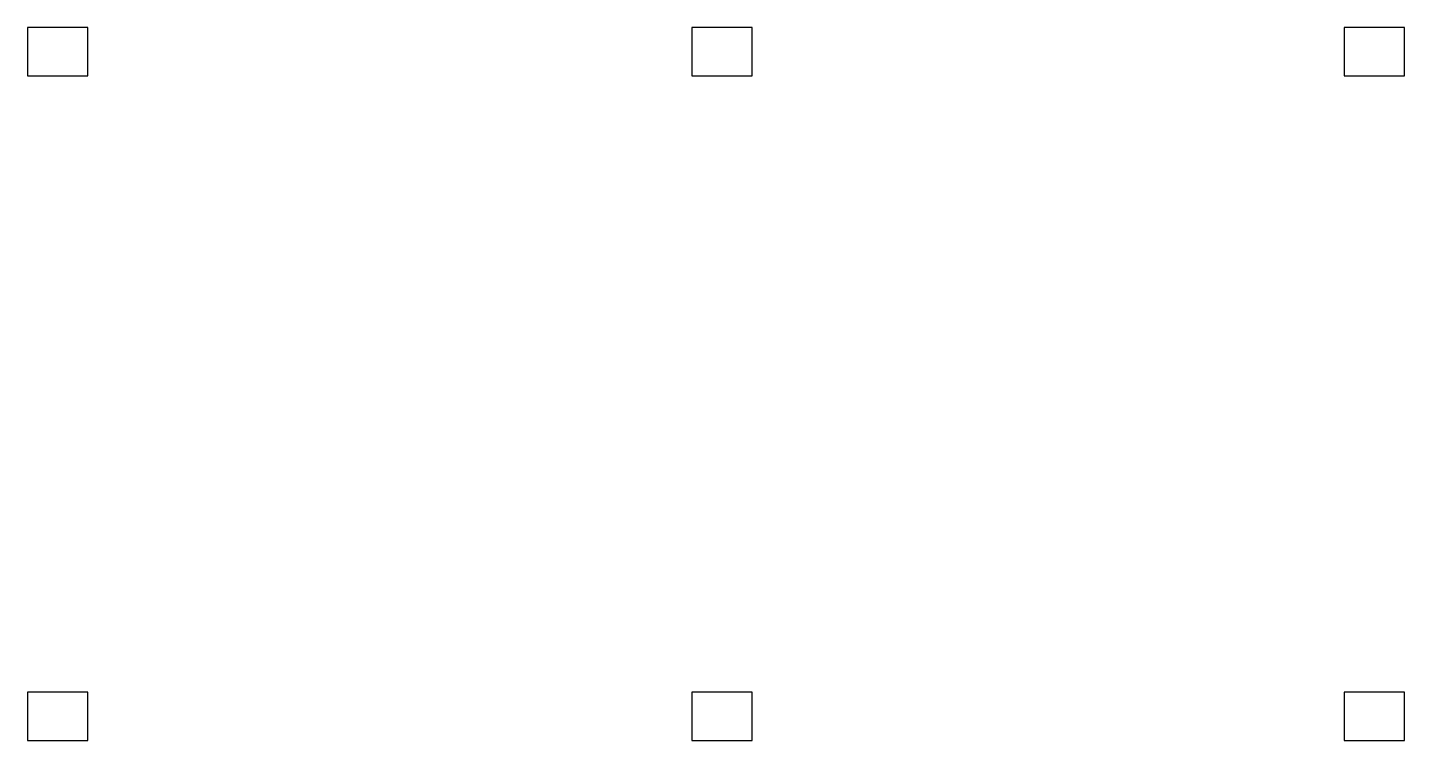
# Model space of a CAD drawing. Header units: millimetres. Extents: x 0 to 356400, y 0 to 68257.
# Drawn here: x 109624 to 110536, y 3582 to 4054 of the extents above; entities that cross this region are included whole.
import ezdxf

# ---------------------------------------------------------------- set-up
doc = ezdxf.new("R2010")
doc.units = ezdxf.units.MM
doc.header["$LTSCALE"] = 75
doc.layers.add('8', color=8, linetype='Continuous')

# ---------------------------------------------------------------- blocks, each defined once
blk = doc.blocks.new('G$C7369CDF7')
at = {"layer": '8'}
for p, q in [((83630, 34350), (82830, 34350)), ((82830, 34350), (82830, 33350)), ((83630, 33350), (83630, 34350)), ((94630, 34350), (93830, 34350)), ((93830, 34350), (93830, 33350)), ((94630, 33350), (94630, 34350)), ((82830, 33350), (83630, 33350)), ((93830, 33350), (94630, 33350)), ((83630, 23550), (82830, 23550)), ((82830, 23550), (82830, 22550)), ((83630, 22550), (83630, 23550)), ((94630, 23550), (93830, 23550)), ((93830, 23550), (93830, 22550)), ((94630, 22550), (94630, 23550)), ((82830, 22550), (83630, 22550)), ((93830, 22550), (94630, 22550)), ((83630, 12550), (82830, 12550)), ((82830, 12550), (82830, 11550)), ((83630, 11550), (83630, 12550)), ((94630, 12550), (93830, 12550)), ((93830, 12550), (93830, 11550)), ((94630, 11550), (94630, 12550)), ((82830, 11550), (83630, 11550)), ((93830, 11550), (94630, 11550))]:
    blk.add_line(p, q, dxfattribs=at)

msp = doc.modelspace()

# ---------------------------------------------------------------- block references
at = {"xscale": 0.04000000000000001, "yscale": 0.04000000000000001, "zscale": 0.04000000000000001, "rotation": 270}
msp.add_blockref('G$C7369CDF7', (109162.17, 7367.09), dxfattribs=at)

doc.saveas('drawing.dxf')
